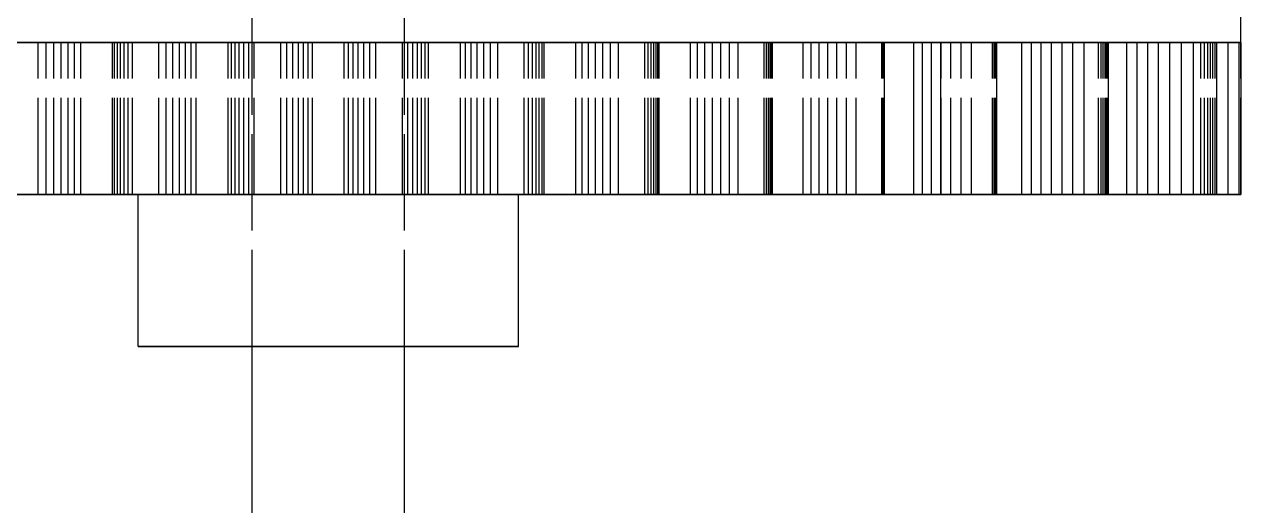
# Model space of a CAD drawing. Header units: millimetres. Extents: x -29 to 134, y -50 to 53.
# Drawn here: x 54 to 70, y -12.11 to -5.77 of the extents above; entities that cross this region are included whole.
import ezdxf

# ---------------------------------------------------------------- set-up
doc = ezdxf.new("R2010")
doc.units = ezdxf.units.MM
doc.linetypes.add('DASHED', pattern=[1.524, 1.27, -0.254])
doc.layers.add('HIDDEN', color=8, linetype='DASHED')
doc.layers.add('VISIBLE', color=7, linetype='CONTINUOUS')

msp = doc.modelspace()

# ---------------------------------------------------------------- linework, layer by layer
at = {"layer": 'HIDDEN'}
for points in [[(57, -10.01), (57, -3.31)], [(59, -10.01), (59, -3.31)], [(70, -6.01), (70, -3.31)], [(70, -6.01), (70, -3.31)], [(70, -6.01), (70, -3.31)], [(54.18149, -6.01), (53.83492, -6.01)], [(70, -6.01), (69.61905, -6.01), (69.2381, -6.01), (68.85714, -6.01), (68.47619, -6.01), (68.09524, -6.01), (67.71429, -6.01), (67.33333, -6.01), (66.95238, -6.01), (66.57143, -6.01), (66.19048, -6.01), (65.80952, -6.01), (65.42857, -6.01), (65.04762, -6.01), (64.66667, -6.01), (64.28571, -6.01), (63.90476, -6.01), (63.52381, -6.01), (63.14286, -6.01), (62.7619, -6.01), (62.38095, -6.01), (62, -6.01), (61.61905, -6.01), (61.2381, -6.01), (60.85714, -6.01), (60.47619, -6.01), (60.09524, -6.01), (59.71429, -6.01), (59.33333, -6.01), (58.95238, -6.01), (58.57143, -6.01), (58.19048, -6.01), (57.80952, -6.01), (57.42857, -6.01), (57.04762, -6.01), (56.66667, -6.01), (56.28571, -6.01), (55.90476, -6.01), (55.52381, -6.01), (55.14286, -6.01), (54.7619, -6.01), (54.38095, -6.01), (54, -6.01)], [(54, -6.01), (54.38095, -6.01), (54.7619, -6.01), (55.14286, -6.01), (55.52381, -6.01), (55.90476, -6.01), (56.28571, -6.01), (56.66667, -6.01), (57.04762, -6.01), (57.42857, -6.01), (57.80952, -6.01), (58.19048, -6.01), (58.57143, -6.01), (58.95238, -6.01), (59.33333, -6.01), (59.71429, -6.01), (60.09524, -6.01), (60.47619, -6.01), (60.85714, -6.01), (61.2381, -6.01), (61.61905, -6.01), (62, -6.01), (62.38095, -6.01), (62.7619, -6.01), (63.14286, -6.01), (63.52381, -6.01), (63.90476, -6.01), (64.28571, -6.01), (64.66667, -6.01), (65.04762, -6.01), (65.42857, -6.01), (65.80952, -6.01), (66.19048, -6.01), (66.57143, -6.01), (66.95238, -6.01), (67.33333, -6.01), (67.71429, -6.01), (68.09524, -6.01), (68.47619, -6.01), (68.85714, -6.01), (69.2381, -6.01), (69.61905, -6.01), (70, -6.01)], [(54, -6.01), (54.38095, -6.01), (54.7619, -6.01), (55.14286, -6.01), (55.52381, -6.01), (55.90476, -6.01), (56.28571, -6.01), (56.66667, -6.01), (57.04762, -6.01), (57.42857, -6.01), (57.80952, -6.01), (58.19048, -6.01), (58.57143, -6.01), (58.95238, -6.01), (59.33333, -6.01), (59.71429, -6.01), (60.09524, -6.01), (60.47619, -6.01), (60.85714, -6.01), (61.2381, -6.01), (61.61905, -6.01), (62, -6.01), (62.38095, -6.01), (62.7619, -6.01), (63.14286, -6.01), (63.52381, -6.01), (63.90476, -6.01), (64.28571, -6.01), (64.66667, -6.01), (65.04762, -6.01), (65.42857, -6.01), (65.80952, -6.01), (66.19048, -6.01), (66.57143, -6.01), (66.95238, -6.01), (67.33333, -6.01), (67.71429, -6.01), (68.09524, -6.01), (68.47619, -6.01), (68.85714, -6.01), (69.2381, -6.01), (69.61905, -6.01), (70, -6.01)], [(70, -6.01), (69.61905, -6.01), (69.2381, -6.01), (68.85714, -6.01), (68.47619, -6.01), (68.09524, -6.01), (67.71429, -6.01), (67.33333, -6.01), (66.95238, -6.01), (66.57143, -6.01), (66.19048, -6.01), (65.80952, -6.01), (65.42857, -6.01), (65.04762, -6.01), (64.66667, -6.01), (64.28571, -6.01), (63.90476, -6.01), (63.52381, -6.01), (63.14286, -6.01), (62.7619, -6.01), (62.38095, -6.01), (62, -6.01), (61.61905, -6.01), (61.2381, -6.01), (60.85714, -6.01), (60.47619, -6.01), (60.09524, -6.01), (59.71429, -6.01), (59.33333, -6.01), (58.95238, -6.01), (58.57143, -6.01), (58.19048, -6.01), (57.80952, -6.01), (57.42857, -6.01), (57.04762, -6.01), (56.66667, -6.01), (56.28571, -6.01), (55.90476, -6.01), (55.52381, -6.01), (55.14286, -6.01), (54.7619, -6.01), (54.38095, -6.01), (54, -6.01)], [(54.18149, -8.01), (54.18149, -6.01)], [(54.28779, -6.01), (54.18149, -6.01)], [(54.28779, -8.01), (54.28779, -6.01)], [(54.38934, -6.01), (54.28779, -6.01)], [(54.38934, -8.01), (54.38934, -6.01)], [(54.48593, -6.01), (54.38934, -6.01)], [(54.48593, -8.01), (54.48593, -6.01)], [(54.57732, -6.01), (54.48593, -6.01)], [(54.57732, -8.01), (54.57732, -6.01)], [(54.6632, -6.01), (54.57732, -6.01)], [(54.6632, -8.01), (54.6632, -6.01)], [(54.74318, -6.01), (54.6632, -6.01)], [(54.74318, -8.01), (54.74318, -6.01)], [(55.1592, -6.01), (54.74318, -6.01)], [(55.1592, -8.01), (55.1592, -6.01)], [(55.18934, -6.01), (55.1592, -6.01)], [(55.18934, -8.01), (55.18934, -6.01)], [(55.22545, -6.01), (55.18934, -6.01)], [(55.22545, -8.01), (55.22545, -6.01)], [(55.26712, -6.01), (55.22545, -6.01)], [(55.26712, -8.01), (55.26712, -6.01)], [(55.31408, -6.01), (55.26712, -6.01)], [(55.31408, -8.01), (55.31408, -6.01)], [(55.36607, -6.01), (55.31408, -6.01)], [(55.36607, -8.01), (55.36607, -6.01)], [(55.42292, -6.01), (55.36607, -6.01)], [(55.42292, -8.01), (55.42292, -6.01)], [(55.77262, -6.01), (55.42292, -6.01)], [(55.77262, -8.01), (55.77262, -6.01)], [(55.86714, -6.01), (55.77262, -6.01)], [(55.86714, -8.01), (55.86714, -6.01)], [(55.95684, -6.01), (55.86714, -6.01)], [(55.95684, -8.01), (55.95684, -6.01)], [(56.04154, -6.01), (55.95684, -6.01)], [(56.04154, -8.01), (56.04154, -6.01)], [(56.12098, -6.01), (56.04154, -6.01)], [(56.12098, -8.01), (56.12098, -6.01)], [(56.19485, -6.01), (56.12098, -6.01)], [(56.19485, -8.01), (56.19485, -6.01)], [(56.26276, -6.01), (56.19485, -6.01)], [(56.26276, -8.01), (56.26276, -6.01)], [(56.6816, -6.01), (56.26276, -6.01)], [(56.6816, -8.01), (56.6816, -6.01)], [(56.72454, -6.01), (56.6816, -6.01)], [(56.72454, -8.01), (56.72454, -6.01)], [(56.77347, -6.01), (56.72454, -6.01)], [(56.77347, -8.01), (56.77347, -6.01)], [(56.828, -6.01), (56.77347, -6.01)], [(56.828, -8.01), (56.828, -6.01)], [(56.88782, -6.01), (56.828, -6.01)], [(56.88782, -8.01), (56.88782, -6.01)], [(56.95269, -6.01), (56.88782, -6.01)], [(56.95269, -8.01), (56.95269, -6.01)], [(57.02243, -6.01), (56.95269, -6.01)], [(57, -6.01), (57.03175, -6.01), (57.06349, -6.01), (57.09524, -6.01), (57.12698, -6.01), (57.15873, -6.01), (57.19048, -6.01), (57.22222, -6.01), (57.25397, -6.01), (57.28571, -6.01), (57.31746, -6.01), (57.34921, -6.01), (57.38095, -6.01), (57.4127, -6.01), (57.44444, -6.01), (57.47619, -6.01), (57.50794, -6.01), (57.53968, -6.01), (57.57143, -6.01), (57.60317, -6.01), (57.63492, -6.01), (57.66667, -6.01), (57.69841, -6.01), (57.73016, -6.01), (57.7619, -6.01), (57.79365, -6.01), (57.8254, -6.01), (57.85714, -6.01), (57.88889, -6.01), (57.92063, -6.01), (57.95238, -6.01), (57.98413, -6.01), (58.01587, -6.01), (58.04762, -6.01), (58.07937, -6.01), (58.11111, -6.01), (58.14286, -6.01), (58.1746, -6.01), (58.20635, -6.01), (58.2381, -6.01), (58.26984, -6.01), (58.30159, -6.01), (58.33333, -6.01), (58.36508, -6.01), (58.39683, -6.01), (58.42857, -6.01), (58.46032, -6.01), (58.49206, -6.01), (58.52381, -6.01), (58.55556, -6.01), (58.5873, -6.01), (58.61905, -6.01), (58.65079, -6.01), (58.68254, -6.01), (58.71429, -6.01), (58.74603, -6.01), (58.77778, -6.01), (58.80952, -6.01), (58.84127, -6.01), (58.87302, -6.01), (58.90476, -6.01), (58.93651, -6.01), (58.96825, -6.01), (59, -6.01)], [(59, -6.01), (58.96825, -6.01), (58.93651, -6.01), (58.90476, -6.01), (58.87302, -6.01), (58.84127, -6.01), (58.80952, -6.01), (58.77778, -6.01), (58.74603, -6.01), (58.71429, -6.01), (58.68254, -6.01), (58.65079, -6.01), (58.61905, -6.01), (58.5873, -6.01), (58.55556, -6.01), (58.52381, -6.01), (58.49206, -6.01), (58.46032, -6.01), (58.42857, -6.01), (58.39683, -6.01), (58.36508, -6.01), (58.33333, -6.01), (58.30159, -6.01), (58.26984, -6.01), (58.2381, -6.01), (58.20635, -6.01), (58.1746, -6.01), (58.14286, -6.01), (58.11111, -6.01), (58.07937, -6.01), (58.04762, -6.01), (58.01587, -6.01), (57.98413, -6.01), (57.95238, -6.01), (57.92063, -6.01), (57.88889, -6.01), (57.85714, -6.01), (57.8254, -6.01), (57.79365, -6.01), (57.7619, -6.01), (57.73016, -6.01), (57.69841, -6.01), (57.66667, -6.01), (57.63492, -6.01), (57.60317, -6.01), (57.57143, -6.01), (57.53968, -6.01), (57.50794, -6.01), (57.47619, -6.01), (57.44444, -6.01), (57.4127, -6.01), (57.38095, -6.01), (57.34921, -6.01), (57.31746, -6.01), (57.28571, -6.01), (57.25397, -6.01), (57.22222, -6.01), (57.19048, -6.01), (57.15873, -6.01), (57.12698, -6.01), (57.09524, -6.01), (57.06349, -6.01), (57.03175, -6.01), (57, -6.01)], [(57, -10.01), (57, -6.01)], [(57.02243, -8.01), (57.02243, -6.01)], [(57.3737, -6.01), (57.02243, -6.01)], [(57.3737, -8.01), (57.3737, -6.01)], [(57.45601, -6.01), (57.3737, -6.01)], [(57.45601, -8.01), (57.45601, -6.01)], [(57.53347, -6.01), (57.45601, -6.01)], [(57.53347, -8.01), (57.53347, -6.01)], [(57.60589, -6.01), (57.53347, -6.01)], [(57.60589, -8.01), (57.60589, -6.01)], [(57.67302, -6.01), (57.60589, -6.01)], [(57.67302, -8.01), (57.67302, -6.01)], [(57.73456, -6.01), (57.67302, -6.01)], [(57.73456, -8.01), (57.73456, -6.01)], [(57.79011, -6.01), (57.73456, -6.01)], [(57.79011, -8.01), (57.79011, -6.01)], [(58.20989, -6.01), (57.79011, -6.01)], [(58.20989, -8.01), (58.20989, -6.01)], [(58.26544, -6.01), (58.20989, -6.01)], [(58.26544, -8.01), (58.26544, -6.01)], [(58.32698, -6.01), (58.26544, -6.01)], [(58.32698, -8.01), (58.32698, -6.01)], [(58.39411, -6.01), (58.32698, -6.01)], [(58.39411, -8.01), (58.39411, -6.01)], [(58.46653, -6.01), (58.39411, -6.01)], [(58.46653, -8.01), (58.46653, -6.01)], [(58.54399, -6.01), (58.46653, -6.01)], [(58.54399, -8.01), (58.54399, -6.01)], [(58.6263, -6.01), (58.54399, -6.01)], [(58.6263, -8.01), (58.6263, -6.01)], [(58.97757, -6.01), (58.6263, -6.01)], [(58.97757, -8.01), (58.97757, -6.01)], [(59.04731, -6.01), (58.97757, -6.01)], [(59, -10.01), (59, -6.01)], [(59.04731, -8.01), (59.04731, -6.01)], [(59.11218, -6.01), (59.04731, -6.01)], [(59.11218, -8.01), (59.11218, -6.01)], [(59.172, -6.01), (59.11218, -6.01)], [(59.172, -8.01), (59.172, -6.01)], [(59.22653, -6.01), (59.172, -6.01)], [(59.22653, -8.01), (59.22653, -6.01)], [(59.27546, -6.01), (59.22653, -6.01)], [(59.27546, -8.01), (59.27546, -6.01)], [(59.3184, -6.01), (59.27546, -6.01)], [(59.3184, -8.01), (59.3184, -6.01)], [(59.73724, -6.01), (59.3184, -6.01)], [(59.73724, -8.01), (59.73724, -6.01)], [(59.80515, -6.01), (59.73724, -6.01)], [(59.80515, -8.01), (59.80515, -6.01)], [(59.87902, -6.01), (59.80515, -6.01)], [(59.87902, -8.01), (59.87902, -6.01)], [(59.95846, -6.01), (59.87902, -6.01)], [(59.95846, -8.01), (59.95846, -6.01)], [(60.04316, -6.01), (59.95846, -6.01)], [(60.04316, -8.01), (60.04316, -6.01)], [(60.13286, -6.01), (60.04316, -6.01)], [(60.13286, -8.01), (60.13286, -6.01)], [(60.22738, -6.01), (60.13286, -6.01)], [(60.22738, -8.01), (60.22738, -6.01)], [(60.57708, -6.01), (60.22738, -6.01)], [(60.57708, -8.01), (60.57708, -6.01)], [(60.63393, -6.01), (60.57708, -6.01)], [(60.63393, -8.01), (60.63393, -6.01)], [(60.68592, -6.01), (60.63393, -6.01)], [(60.68592, -8.01), (60.68592, -6.01)], [(60.73288, -6.01), (60.68592, -6.01)], [(60.73288, -8.01), (60.73288, -6.01)], [(60.77455, -6.01), (60.73288, -6.01)], [(60.77455, -8.01), (60.77455, -6.01)], [(60.81066, -6.01), (60.77455, -6.01)], [(60.81066, -8.01), (60.81066, -6.01)], [(60.8408, -6.01), (60.81066, -6.01)], [(60.8408, -8.01), (60.8408, -6.01)], [(61.25682, -6.01), (60.8408, -6.01)], [(61.25682, -8.01), (61.25682, -6.01)], [(61.3368, -6.01), (61.25682, -6.01)], [(61.3368, -8.01), (61.3368, -6.01)], [(61.42268, -6.01), (61.3368, -6.01)], [(61.42268, -8.01), (61.42268, -6.01)], [(61.51407, -6.01), (61.42268, -6.01)], [(61.51407, -8.01), (61.51407, -6.01)], [(61.61066, -6.01), (61.51407, -6.01)], [(61.61066, -8.01), (61.61066, -6.01)], [(61.71221, -6.01), (61.61066, -6.01)], [(61.71221, -8.01), (61.71221, -6.01)], [(61.81851, -6.01), (61.71221, -6.01)], [(61.81851, -8.01), (61.81851, -6.01)], [(62.16508, -6.01), (61.81851, -6.01)], [(62.16508, -8.01), (62.16508, -6.01)], [(62.20879, -6.01), (62.16508, -6.01)], [(62.20879, -8.01), (62.20879, -6.01)], [(62.24767, -6.01), (62.20879, -6.01)], [(62.24767, -8.01), (62.24767, -6.01)], [(62.28155, -6.01), (62.24767, -6.01)], [(62.28155, -8.01), (62.28155, -6.01)], [(62.31019, -6.01), (62.28155, -6.01)], [(62.31019, -8.01), (62.31019, -6.01)], [(62.3333, -6.01), (62.31019, -6.01)], [(62.3333, -8.01), (62.3333, -6.01)], [(62.35051, -6.01), (62.3333, -6.01)], [(62.35051, -8.01), (62.35051, -6.01)], [(62.76187, -6.01), (62.35051, -6.01)], [(62.76187, -8.01), (62.76187, -6.01)], [(62.85354, -6.01), (62.76187, -6.01)], [(62.85354, -8.01), (62.85354, -6.01)], [(62.95104, -6.01), (62.85354, -6.01)], [(62.95104, -8.01), (62.95104, -6.01)], [(63.05398, -6.01), (62.95104, -6.01)], [(63.05398, -8.01), (63.05398, -6.01)], [(63.16203, -6.01), (63.05398, -6.01)], [(63.16203, -8.01), (63.16203, -6.01)], [(63.27497, -6.01), (63.16203, -6.01)], [(63.27497, -8.01), (63.27497, -6.01)], [(63.39259, -6.01), (63.27497, -6.01)], [(63.39259, -8.01), (63.39259, -6.01)], [(63.73448, -6.01), (63.39259, -6.01)], [(63.73448, -8.01), (63.73448, -6.01)], [(63.76485, -6.01), (63.73448, -6.01)], [(63.76485, -8.01), (63.76485, -6.01)], [(63.79045, -6.01), (63.76485, -6.01)], [(63.79045, -8.01), (63.79045, -6.01)], [(63.8111, -6.01), (63.79045, -6.01)], [(63.8111, -8.01), (63.8111, -6.01)], [(63.82657, -6.01), (63.8111, -6.01)], [(63.82657, -8.01), (63.82657, -6.01)], [(63.8366, -6.01), (63.82657, -6.01)], [(63.8366, -8.01), (63.8366, -6.01)], [(63.84079, -6.01), (63.8366, -6.01)], [(63.84079, -8.01), (63.84079, -6.01)], [(64.24564, -6.01), (63.84079, -6.01)], [(64.24564, -8.01), (64.24564, -6.01)], [(64.34861, -6.01), (64.24564, -6.01)], [(64.34861, -8.01), (64.34861, -6.01)], [(64.4573, -6.01), (64.34861, -6.01)], [(64.4573, -8.01), (64.4573, -6.01)], [(64.57131, -6.01), (64.4573, -6.01)], [(64.57131, -8.01), (64.57131, -6.01)], [(64.69035, -6.01), (64.57131, -6.01)], [(64.69035, -8.01), (64.69035, -6.01)], [(64.81418, -6.01), (64.69035, -6.01)], [(64.81418, -8.01), (64.81418, -6.01)], [(64.94258, -6.01), (64.81418, -6.01)], [(64.94258, -8.01), (64.94258, -6.01)], [(65.27827, -6.01), (64.94258, -6.01)], [(65.27827, -8.01), (65.27827, -6.01)], [(65.29516, -6.01), (65.27827, -6.01)], [(65.29516, -8.01), (65.29516, -6.01)], [(65.30736, -6.01), (65.29516, -6.01)], [(65.30498, -8.01), (65.30498, -6.01)], [(65.30498, -6.01), (65.31382, -6.01)], [(65.70153, -6.01), (65.30498, -6.01)], [(65.30498, -8.01), (65.30498, -6.01)], [(65.30498, -6.01), (65.31585, -6.01)], [(65.31382, -6.01), (65.30498, -6.01)], [(65.30736, -8.01), (65.30736, -6.01)], [(65.31469, -6.01), (65.30736, -6.01)], [(65.31382, -8.01), (65.31382, -6.01)], [(65.31382, -6.01), (65.31694, -6.01)], [(65.31382, -8.01), (65.31382, -6.01)], [(65.31585, -6.01), (65.31382, -6.01)], [(65.31469, -8.01), (65.31469, -6.01)], [(65.31694, -6.01), (65.31469, -6.01)], [(65.31694, -8.01), (65.31694, -6.01)], [(65.70153, -8.01), (65.70153, -6.01)], [(65.81532, -6.01), (65.70153, -6.01)], [(65.81532, -8.01), (65.81532, -6.01)], [(65.93471, -6.01), (65.81532, -6.01)], [(65.93471, -8.01), (65.93471, -6.01)], [(66.0593, -6.01), (65.93471, -6.01)], [(66.0593, -8.01), (66.0593, -6.01)], [(66.18879, -6.01), (66.0593, -6.01)], [(66.18879, -8.01), (66.18879, -6.01)], [(66.32295, -6.01), (66.18879, -6.01)], [(66.32295, -8.01), (66.32295, -6.01)], [(66.46156, -6.01), (66.32295, -6.01)], [(66.46156, -8.01), (66.46156, -6.01)], [(66.78955, -6.01), (66.46156, -6.01)], [(66.73655, -8.01), (66.73655, -6.01)], [(66.73655, -6.01), (66.75838, -6.01)], [(67.12301, -6.01), (66.73655, -6.01)], [(66.73655, -8.01), (66.73655, -6.01)], [(66.73655, -6.01), (66.79208, -6.01)], [(66.75838, -6.01), (66.73655, -6.01)], [(66.75838, -8.01), (66.75838, -6.01)], [(66.75838, -6.01), (66.77462, -6.01)], [(66.75838, -8.01), (66.75838, -6.01)], [(66.77462, -6.01), (66.75838, -6.01)], [(66.77462, -8.01), (66.77462, -6.01)], [(66.77462, -6.01), (66.78562, -6.01)], [(66.77462, -8.01), (66.77462, -6.01)], [(66.78562, -6.01), (66.77462, -6.01)], [(66.78562, -8.01), (66.78562, -6.01)], [(66.78562, -6.01), (66.79164, -6.01)], [(66.78562, -8.01), (66.78562, -6.01)], [(66.79164, -6.01), (66.78562, -6.01)], [(66.78955, -8.01), (66.78955, -6.01)], [(66.79289, -6.01), (66.78955, -6.01)], [(66.79164, -8.01), (66.79164, -6.01)], [(66.79164, -6.01), (66.79289, -6.01)], [(66.79164, -8.01), (66.79164, -6.01)], [(66.79208, -6.01), (66.79164, -6.01)], [(66.79289, -8.01), (66.79289, -6.01)], [(67.12301, -8.01), (67.12301, -6.01)], [(67.24713, -6.01), (67.12301, -6.01)], [(67.24713, -8.01), (67.24713, -6.01)], [(67.37669, -6.01), (67.24713, -6.01)], [(67.37669, -8.01), (67.37669, -6.01)], [(67.51129, -6.01), (67.37669, -6.01)], [(67.51129, -8.01), (67.51129, -6.01)], [(67.65066, -6.01), (67.51129, -6.01)], [(67.65066, -8.01), (67.65066, -6.01)], [(67.79455, -6.01), (67.65066, -6.01)], [(67.79455, -8.01), (67.79455, -6.01)], [(67.94276, -6.01), (67.79455, -6.01)], [(67.94276, -8.01), (67.94276, -6.01)], [(68.26157, -6.01), (67.94276, -6.01)], [(68.12909, -8.01), (68.12909, -6.01)], [(68.12909, -6.01), (68.16382, -6.01)], [(68.50375, -6.01), (68.12909, -6.01)], [(68.12909, -8.01), (68.12909, -6.01)], [(68.12909, -6.01), (68.26157, -6.01)], [(68.16382, -6.01), (68.12909, -6.01)], [(68.16382, -8.01), (68.16382, -6.01)], [(68.16382, -6.01), (68.19311, -6.01)], [(68.16382, -8.01), (68.16382, -6.01)], [(68.19311, -6.01), (68.16382, -6.01)], [(68.19311, -8.01), (68.19311, -6.01)], [(68.19311, -6.01), (68.2173, -6.01)], [(68.19311, -8.01), (68.19311, -6.01)], [(68.2173, -6.01), (68.19311, -6.01)], [(68.2173, -8.01), (68.2173, -6.01)], [(68.2173, -6.01), (68.23665, -6.01)], [(68.2173, -8.01), (68.2173, -6.01)], [(68.23665, -6.01), (68.2173, -6.01)], [(68.23665, -8.01), (68.23665, -6.01)], [(68.23665, -6.01), (68.25135, -6.01)], [(68.23665, -8.01), (68.23665, -6.01)], [(68.25135, -6.01), (68.23665, -6.01)], [(68.25135, -8.01), (68.25135, -6.01)], [(68.25135, -6.01), (68.26157, -6.01)], [(68.25135, -8.01), (68.25135, -6.01)], [(68.26157, -6.01), (68.25135, -6.01)], [(68.26157, -8.01), (68.26157, -6.01)], [(68.50375, -8.01), (68.50375, -6.01)], [(68.63764, -6.01), (68.50375, -6.01)], [(68.63764, -8.01), (68.63764, -6.01)], [(68.77678, -6.01), (68.63764, -6.01)], [(68.77678, -8.01), (68.77678, -6.01)], [(68.92081, -6.01), (68.77678, -6.01)], [(68.92081, -8.01), (68.92081, -6.01)], [(69.06942, -6.01), (68.92081, -6.01)], [(69.06942, -8.01), (69.06942, -6.01)], [(69.2224, -6.01), (69.06942, -6.01)], [(69.2224, -8.01), (69.2224, -6.01)], [(69.37954, -6.01), (69.2224, -6.01)], [(69.37954, -8.01), (69.37954, -6.01)], [(69.68776, -6.01), (69.37954, -6.01)], [(69.4764, -8.01), (69.4764, -6.01)], [(69.4764, -6.01), (69.52387, -6.01)], [(69.83758, -6.01), (69.4764, -6.01)], [(69.4764, -8.01), (69.4764, -6.01)], [(69.4764, -6.01), (69.68776, -6.01)], [(69.52387, -6.01), (69.4764, -6.01)], [(69.52387, -8.01), (69.52387, -6.01)], [(69.52387, -6.01), (69.56608, -6.01)], [(69.52387, -8.01), (69.52387, -6.01)], [(69.56608, -6.01), (69.52387, -6.01)], [(69.56608, -8.01), (69.56608, -6.01)], [(69.56608, -6.01), (69.60336, -6.01)], [(69.56608, -8.01), (69.56608, -6.01)], [(69.60336, -6.01), (69.56608, -6.01)], [(69.60336, -8.01), (69.60336, -6.01)], [(69.60336, -6.01), (69.63594, -6.01)], [(69.60336, -8.01), (69.60336, -6.01)], [(69.63594, -6.01), (69.60336, -6.01)], [(69.63594, -8.01), (69.63594, -6.01)], [(69.63594, -6.01), (69.66403, -6.01)], [(69.63594, -8.01), (69.63594, -6.01)], [(69.66403, -6.01), (69.63594, -6.01)], [(69.66403, -8.01), (69.66403, -6.01)], [(69.66403, -6.01), (69.68776, -6.01)], [(69.66403, -8.01), (69.66403, -6.01)], [(69.68776, -6.01), (69.66403, -6.01)], [(69.68776, -8.01), (69.68776, -6.01)], [(69.83758, -8.01), (69.83758, -6.01)], [(69.98064, -6.01), (69.83758, -6.01)], [(69.98064, -8.01), (69.98064, -6.01)], [(70, -6.01), (69.98064, -6.01)], [(70, -8.01), (70, -6.01)], [(54.18149, -8.01), (53.83492, -8.01)], [(54.28779, -8.01), (54.18149, -8.01)], [(54.38934, -8.01), (54.28779, -8.01)], [(54.48593, -8.01), (54.38934, -8.01)], [(54.57732, -8.01), (54.48593, -8.01)], [(54.6632, -8.01), (54.57732, -8.01)], [(54.74318, -8.01), (54.6632, -8.01)], [(55.1592, -8.01), (54.74318, -8.01)], [(55.18934, -8.01), (55.1592, -8.01)], [(55.22545, -8.01), (55.18934, -8.01)], [(55.26712, -8.01), (55.22545, -8.01)], [(55.31408, -8.01), (55.26712, -8.01)], [(55.36607, -8.01), (55.31408, -8.01)], [(55.42292, -8.01), (55.36607, -8.01)], [(55.77262, -8.01), (55.42292, -8.01)], [(55.5, -8.01), (55.57937, -8.01), (55.65873, -8.01), (55.7381, -8.01), (55.81746, -8.01), (55.89683, -8.01), (55.97619, -8.01), (56.05556, -8.01), (56.13492, -8.01), (56.21429, -8.01), (56.29365, -8.01), (56.37302, -8.01), (56.45238, -8.01), (56.53175, -8.01), (56.61111, -8.01), (56.69048, -8.01), (56.76984, -8.01), (56.84921, -8.01), (56.92857, -8.01), (57.00794, -8.01), (57.0873, -8.01), (57.16667, -8.01), (57.24603, -8.01), (57.3254, -8.01), (57.40476, -8.01), (57.48413, -8.01), (57.56349, -8.01), (57.64286, -8.01), (57.72222, -8.01), (57.80159, -8.01), (57.88095, -8.01), (57.96032, -8.01), (58.03968, -8.01), (58.11905, -8.01), (58.19841, -8.01), (58.27778, -8.01), (58.35714, -8.01), (58.43651, -8.01), (58.51587, -8.01), (58.59524, -8.01), (58.6746, -8.01), (58.75397, -8.01), (58.83333, -8.01), (58.9127, -8.01), (58.99206, -8.01), (59.07143, -8.01), (59.15079, -8.01), (59.23016, -8.01), (59.30952, -8.01), (59.38889, -8.01), (59.46825, -8.01), (59.54762, -8.01), (59.62698, -8.01), (59.70635, -8.01), (59.78571, -8.01), (59.86508, -8.01), (59.94444, -8.01), (60.02381, -8.01), (60.10317, -8.01), (60.18254, -8.01), (60.2619, -8.01), (60.34127, -8.01), (60.42063, -8.01), (60.5, -8.01)], [(60.5, -8.01), (60.42063, -8.01), (60.34127, -8.01), (60.2619, -8.01), (60.18254, -8.01), (60.10317, -8.01), (60.02381, -8.01), (59.94444, -8.01), (59.86508, -8.01), (59.78571, -8.01), (59.70635, -8.01), (59.62698, -8.01), (59.54762, -8.01), (59.46825, -8.01), (59.38889, -8.01), (59.30952, -8.01), (59.23016, -8.01), (59.15079, -8.01), (59.07143, -8.01), (58.99206, -8.01), (58.9127, -8.01), (58.83333, -8.01), (58.75397, -8.01), (58.6746, -8.01), (58.59524, -8.01), (58.51587, -8.01), (58.43651, -8.01), (58.35714, -8.01), (58.27778, -8.01), (58.19841, -8.01), (58.11905, -8.01), (58.03968, -8.01), (57.96032, -8.01), (57.88095, -8.01), (57.80159, -8.01), (57.72222, -8.01), (57.64286, -8.01), (57.56349, -8.01), (57.48413, -8.01), (57.40476, -8.01), (57.3254, -8.01), (57.24603, -8.01), (57.16667, -8.01), (57.0873, -8.01), (57.00794, -8.01), (56.92857, -8.01), (56.84921, -8.01), (56.76984, -8.01), (56.69048, -8.01), (56.61111, -8.01), (56.53175, -8.01), (56.45238, -8.01), (56.37302, -8.01), (56.29365, -8.01), (56.21429, -8.01), (56.13492, -8.01), (56.05556, -8.01), (55.97619, -8.01), (55.89683, -8.01), (55.81746, -8.01), (55.7381, -8.01), (55.65873, -8.01), (55.57937, -8.01), (55.5, -8.01)], [(55.86714, -8.01), (55.77262, -8.01)], [(55.95684, -8.01), (55.86714, -8.01)], [(56.04154, -8.01), (55.95684, -8.01)], [(56.12098, -8.01), (56.04154, -8.01)], [(56.19485, -8.01), (56.12098, -8.01)], [(56.26276, -8.01), (56.19485, -8.01)], [(56.6816, -8.01), (56.26276, -8.01)], [(56.72454, -8.01), (56.6816, -8.01)], [(56.77347, -8.01), (56.72454, -8.01)], [(56.828, -8.01), (56.77347, -8.01)], [(56.88782, -8.01), (56.828, -8.01)], [(56.95269, -8.01), (56.88782, -8.01)], [(57.02243, -8.01), (56.95269, -8.01)], [(57.3737, -8.01), (57.02243, -8.01)], [(57.45601, -8.01), (57.3737, -8.01)], [(57.53347, -8.01), (57.45601, -8.01)], [(57.60589, -8.01), (57.53347, -8.01)], [(57.67302, -8.01), (57.60589, -8.01)], [(57.73456, -8.01), (57.67302, -8.01)], [(57.79011, -8.01), (57.73456, -8.01)], [(58.20989, -8.01), (57.79011, -8.01)], [(58.26544, -8.01), (58.20989, -8.01)], [(58.32698, -8.01), (58.26544, -8.01)], [(58.39411, -8.01), (58.32698, -8.01)], [(58.46653, -8.01), (58.39411, -8.01)], [(58.54399, -8.01), (58.46653, -8.01)], [(58.6263, -8.01), (58.54399, -8.01)], [(58.97757, -8.01), (58.6263, -8.01)], [(59.04731, -8.01), (58.97757, -8.01)], [(59.11218, -8.01), (59.04731, -8.01)], [(59.172, -8.01), (59.11218, -8.01)], [(59.22653, -8.01), (59.172, -8.01)], [(59.27546, -8.01), (59.22653, -8.01)], [(59.3184, -8.01), (59.27546, -8.01)], [(59.73724, -8.01), (59.3184, -8.01)], [(59.80515, -8.01), (59.73724, -8.01)], [(59.87902, -8.01), (59.80515, -8.01)], [(59.95846, -8.01), (59.87902, -8.01)], [(60.04316, -8.01), (59.95846, -8.01)], [(60.13286, -8.01), (60.04316, -8.01)], [(60.22738, -8.01), (60.13286, -8.01)], [(60.57708, -8.01), (60.22738, -8.01)], [(60.63393, -8.01), (60.57708, -8.01)], [(60.68592, -8.01), (60.63393, -8.01)], [(60.73288, -8.01), (60.68592, -8.01)], [(60.77455, -8.01), (60.73288, -8.01)], [(60.81066, -8.01), (60.77455, -8.01)], [(60.8408, -8.01), (60.81066, -8.01)], [(61.25682, -8.01), (60.8408, -8.01)], [(61.3368, -8.01), (61.25682, -8.01)], [(61.42268, -8.01), (61.3368, -8.01)], [(61.51407, -8.01), (61.42268, -8.01)], [(61.61066, -8.01), (61.51407, -8.01)], [(61.71221, -8.01), (61.61066, -8.01)], [(61.81851, -8.01), (61.71221, -8.01)], [(62.16508, -8.01), (61.81851, -8.01)], [(62.20879, -8.01), (62.16508, -8.01)], [(62.24767, -8.01), (62.20879, -8.01)], [(62.28155, -8.01), (62.24767, -8.01)], [(62.31019, -8.01), (62.28155, -8.01)], [(62.3333, -8.01), (62.31019, -8.01)], [(62.35051, -8.01), (62.3333, -8.01)], [(62.76187, -8.01), (62.35051, -8.01)], [(62.85354, -8.01), (62.76187, -8.01)], [(62.95104, -8.01), (62.85354, -8.01)], [(63.05398, -8.01), (62.95104, -8.01)], [(63.16203, -8.01), (63.05398, -8.01)], [(63.27497, -8.01), (63.16203, -8.01)], [(63.39259, -8.01), (63.27497, -8.01)], [(63.73448, -8.01), (63.39259, -8.01)], [(63.76485, -8.01), (63.73448, -8.01)], [(63.79045, -8.01), (63.76485, -8.01)], [(63.8111, -8.01), (63.79045, -8.01)], [(63.82657, -8.01), (63.8111, -8.01)], [(63.8366, -8.01), (63.82657, -8.01)], [(63.84079, -8.01), (63.8366, -8.01)], [(64.24564, -8.01), (63.84079, -8.01)], [(64.34861, -8.01), (64.24564, -8.01)], [(64.4573, -8.01), (64.34861, -8.01)], [(64.57131, -8.01), (64.4573, -8.01)], [(64.69035, -8.01), (64.57131, -8.01)], [(64.81418, -8.01), (64.69035, -8.01)], [(64.94258, -8.01), (64.81418, -8.01)], [(65.27827, -8.01), (64.94258, -8.01)], [(65.29516, -8.01), (65.27827, -8.01)], [(65.30736, -8.01), (65.29516, -8.01)], [(65.30498, -8.01), (65.31382, -8.01)], [(65.70153, -8.01), (65.30498, -8.01)], [(65.30498, -8.01), (65.31585, -8.01)], [(65.31382, -8.01), (65.30498, -8.01)], [(65.31469, -8.01), (65.30736, -8.01)], [(65.31382, -8.01), (65.31694, -8.01)], [(65.31585, -8.01), (65.31382, -8.01)], [(65.31694, -8.01), (65.31469, -8.01)], [(65.81532, -8.01), (65.70153, -8.01)], [(65.93471, -8.01), (65.81532, -8.01)], [(66.0593, -8.01), (65.93471, -8.01)], [(66.18879, -8.01), (66.0593, -8.01)], [(66.32295, -8.01), (66.18879, -8.01)], [(66.46156, -8.01), (66.32295, -8.01)], [(66.78955, -8.01), (66.46156, -8.01)], [(66.73655, -8.01), (66.75838, -8.01)], [(67.12301, -8.01), (66.73655, -8.01)], [(66.73655, -8.01), (66.79208, -8.01)], [(66.75838, -8.01), (66.73655, -8.01)], [(66.75838, -8.01), (66.77462, -8.01)], [(66.77462, -8.01), (66.75838, -8.01)], [(66.77462, -8.01), (66.78562, -8.01)], [(66.78562, -8.01), (66.77462, -8.01)], [(66.78562, -8.01), (66.79164, -8.01)], [(66.79164, -8.01), (66.78562, -8.01)], [(66.79289, -8.01), (66.78955, -8.01)], [(66.79164, -8.01), (66.79289, -8.01)], [(66.79208, -8.01), (66.79164, -8.01)], [(67.24713, -8.01), (67.12301, -8.01)], [(67.37669, -8.01), (67.24713, -8.01)], [(67.51129, -8.01), (67.37669, -8.01)], [(67.65066, -8.01), (67.51129, -8.01)], [(67.79455, -8.01), (67.65066, -8.01)], [(67.94276, -8.01), (67.79455, -8.01)], [(68.26157, -8.01), (67.94276, -8.01)], [(68.12909, -8.01), (68.16382, -8.01)], [(68.50375, -8.01), (68.12909, -8.01)], [(68.12909, -8.01), (68.26157, -8.01)], [(68.16382, -8.01), (68.12909, -8.01)], [(68.16382, -8.01), (68.19311, -8.01)], [(68.19311, -8.01), (68.16382, -8.01)], [(68.19311, -8.01), (68.2173, -8.01)], [(68.2173, -8.01), (68.19311, -8.01)], [(68.2173, -8.01), (68.23665, -8.01)], [(68.23665, -8.01), (68.2173, -8.01)], [(68.23665, -8.01), (68.25135, -8.01)], [(68.25135, -8.01), (68.23665, -8.01)], [(68.25135, -8.01), (68.26157, -8.01)], [(68.26157, -8.01), (68.25135, -8.01)], [(68.63764, -8.01), (68.50375, -8.01)], [(68.77678, -8.01), (68.63764, -8.01)], [(68.92081, -8.01), (68.77678, -8.01)], [(69.06942, -8.01), (68.92081, -8.01)], [(69.2224, -8.01), (69.06942, -8.01)], [(69.37954, -8.01), (69.2224, -8.01)], [(69.68776, -8.01), (69.37954, -8.01)], [(69.4764, -8.01), (69.52387, -8.01)], [(69.83758, -8.01), (69.4764, -8.01)], [(69.4764, -8.01), (69.68776, -8.01)], [(69.52387, -8.01), (69.4764, -8.01)], [(69.52387, -8.01), (69.56608, -8.01)], [(69.56608, -8.01), (69.52387, -8.01)], [(69.56608, -8.01), (69.60336, -8.01)], [(69.60336, -8.01), (69.56608, -8.01)], [(69.60336, -8.01), (69.63594, -8.01)], [(69.63594, -8.01), (69.60336, -8.01)], [(69.63594, -8.01), (69.66403, -8.01)], [(69.66403, -8.01), (69.63594, -8.01)], [(69.66403, -8.01), (69.68776, -8.01)], [(69.68776, -8.01), (69.66403, -8.01)], [(69.98064, -8.01), (69.83758, -8.01)], [(70, -8.01), (69.98064, -8.01)], [(60.5, -10.01), (60.42063, -10.01), (60.34127, -10.01), (60.2619, -10.01), (60.18254, -10.01), (60.10317, -10.01), (60.02381, -10.01), (59.94444, -10.01), (59.86508, -10.01), (59.78571, -10.01), (59.70635, -10.01), (59.62698, -10.01), (59.54762, -10.01), (59.46825, -10.01), (59.38889, -10.01), (59.30952, -10.01), (59.23016, -10.01), (59.15079, -10.01), (59.07143, -10.01), (58.99206, -10.01), (58.9127, -10.01), (58.83333, -10.01), (58.75397, -10.01), (58.6746, -10.01), (58.59524, -10.01), (58.51587, -10.01), (58.43651, -10.01), (58.35714, -10.01), (58.27778, -10.01), (58.19841, -10.01), (58.11905, -10.01), (58.03968, -10.01), (57.96032, -10.01), (57.88095, -10.01), (57.80159, -10.01), (57.72222, -10.01), (57.64286, -10.01), (57.56349, -10.01), (57.48413, -10.01), (57.40476, -10.01), (57.3254, -10.01), (57.24603, -10.01), (57.16667, -10.01), (57.0873, -10.01), (57.00794, -10.01), (56.92857, -10.01), (56.84921, -10.01), (56.76984, -10.01), (56.69048, -10.01), (56.61111, -10.01), (56.53175, -10.01), (56.45238, -10.01), (56.37302, -10.01), (56.29365, -10.01), (56.21429, -10.01), (56.13492, -10.01), (56.05556, -10.01), (55.97619, -10.01), (55.89683, -10.01), (55.81746, -10.01), (55.7381, -10.01), (55.65873, -10.01), (55.57937, -10.01), (55.5, -10.01)], [(57, -10.01), (57.03175, -10.01), (57.06349, -10.01), (57.09524, -10.01), (57.12698, -10.01), (57.15873, -10.01), (57.19048, -10.01), (57.22222, -10.01), (57.25397, -10.01), (57.28571, -10.01), (57.31746, -10.01), (57.34921, -10.01), (57.38095, -10.01), (57.4127, -10.01), (57.44444, -10.01), (57.47619, -10.01), (57.50794, -10.01), (57.53968, -10.01), (57.57143, -10.01), (57.60317, -10.01), (57.63492, -10.01), (57.66667, -10.01), (57.69841, -10.01), (57.73016, -10.01), (57.7619, -10.01), (57.79365, -10.01), (57.8254, -10.01), (57.85714, -10.01), (57.88889, -10.01), (57.92063, -10.01), (57.95238, -10.01), (57.98413, -10.01), (58.01587, -10.01), (58.04762, -10.01), (58.07937, -10.01), (58.11111, -10.01), (58.14286, -10.01), (58.1746, -10.01), (58.20635, -10.01), (58.2381, -10.01), (58.26984, -10.01), (58.30159, -10.01), (58.33333, -10.01), (58.36508, -10.01), (58.39683, -10.01), (58.42857, -10.01), (58.46032, -10.01), (58.49206, -10.01), (58.52381, -10.01), (58.55556, -10.01), (58.5873, -10.01), (58.61905, -10.01), (58.65079, -10.01), (58.68254, -10.01), (58.71429, -10.01), (58.74603, -10.01), (58.77778, -10.01), (58.80952, -10.01), (58.84127, -10.01), (58.87302, -10.01), (58.90476, -10.01), (58.93651, -10.01), (58.96825, -10.01), (59, -10.01)], [(59, -10.01), (58.96825, -10.01), (58.93651, -10.01), (58.90476, -10.01), (58.87302, -10.01), (58.84127, -10.01), (58.80952, -10.01), (58.77778, -10.01), (58.74603, -10.01), (58.71429, -10.01), (58.68254, -10.01), (58.65079, -10.01), (58.61905, -10.01), (58.5873, -10.01), (58.55556, -10.01), (58.52381, -10.01), (58.49206, -10.01), (58.46032, -10.01), (58.42857, -10.01), (58.39683, -10.01), (58.36508, -10.01), (58.33333, -10.01), (58.30159, -10.01), (58.26984, -10.01), (58.2381, -10.01), (58.20635, -10.01), (58.1746, -10.01), (58.14286, -10.01), (58.11111, -10.01), (58.07937, -10.01), (58.04762, -10.01), (58.01587, -10.01), (57.98413, -10.01), (57.95238, -10.01), (57.92063, -10.01), (57.88889, -10.01), (57.85714, -10.01), (57.8254, -10.01), (57.79365, -10.01), (57.7619, -10.01), (57.73016, -10.01), (57.69841, -10.01), (57.66667, -10.01), (57.63492, -10.01), (57.60317, -10.01), (57.57143, -10.01), (57.53968, -10.01), (57.50794, -10.01), (57.47619, -10.01), (57.44444, -10.01), (57.4127, -10.01), (57.38095, -10.01), (57.34921, -10.01), (57.31746, -10.01), (57.28571, -10.01), (57.25397, -10.01), (57.22222, -10.01), (57.19048, -10.01), (57.15873, -10.01), (57.12698, -10.01), (57.09524, -10.01), (57.06349, -10.01), (57.03175, -10.01), (57, -10.01)]]:
    msp.add_lwpolyline(points, dxfattribs=at)
at = {"layer": 'VISIBLE'}
for points in [[(70, -6.01), (70, -3.31)], [(50.68415, -6.01), (65.31585, -6.01)], [(65.31585, -6.01), (65.70153, -6.01)], [(65.31585, -8.01), (65.31585, -6.01)], [(65.70153, -8.01), (65.70153, -6.01)], [(65.70153, -6.01), (65.81532, -6.01)], [(65.81532, -8.01), (65.81532, -6.01)], [(65.81532, -6.01), (65.93471, -6.01)], [(65.93471, -6.01), (66.05261, -6.01)], [(65.93471, -8.01), (65.93471, -6.01)], [(66.05261, -6.01), (66.05261, -8.01)], [(66.05261, -6.01), (66.79208, -6.01)], [(66.79208, -6.01), (67.12301, -6.01)], [(66.79208, -8.01), (66.79208, -6.01)], [(67.12301, -8.01), (67.12301, -6.01)], [(67.12301, -6.01), (67.24713, -6.01)], [(67.24713, -8.01), (67.24713, -6.01)], [(67.24713, -6.01), (67.37669, -6.01)], [(67.37669, -8.01), (67.37669, -6.01)], [(67.37669, -6.01), (67.51129, -6.01)], [(67.51129, -8.01), (67.51129, -6.01)], [(67.51129, -6.01), (67.65066, -6.01)], [(67.65066, -8.01), (67.65066, -6.01)], [(67.65066, -6.01), (67.79455, -6.01)], [(67.79455, -8.01), (67.79455, -6.01)], [(67.79455, -6.01), (67.94276, -6.01)], [(67.94276, -8.01), (67.94276, -6.01)], [(67.94276, -6.01), (68.26157, -6.01)], [(68.26157, -6.01), (68.50375, -6.01)], [(68.26157, -8.01), (68.26157, -6.01)], [(68.50375, -8.01), (68.50375, -6.01)], [(68.50375, -6.01), (68.63764, -6.01)], [(68.63764, -8.01), (68.63764, -6.01)], [(68.63764, -6.01), (68.77678, -6.01)], [(68.77678, -8.01), (68.77678, -6.01)], [(68.77678, -6.01), (68.92081, -6.01)], [(68.92081, -8.01), (68.92081, -6.01)], [(68.92081, -6.01), (69.06942, -6.01)], [(69.06942, -8.01), (69.06942, -6.01)], [(69.06942, -6.01), (69.2224, -6.01)], [(69.2224, -8.01), (69.2224, -6.01)], [(69.2224, -6.01), (69.37954, -6.01)], [(69.37954, -8.01), (69.37954, -6.01)], [(69.37954, -6.01), (69.68776, -6.01)], [(69.68776, -6.01), (69.83758, -6.01)], [(69.68776, -8.01), (69.68776, -6.01)], [(69.83758, -8.01), (69.83758, -6.01)], [(69.83758, -6.01), (69.98064, -6.01)], [(69.98064, -6.01), (70, -6.01)], [(69.98064, -8.01), (69.98064, -6.01)], [(70, -6.01), (70, -8.01)], [(50.68415, -8.01), (65.31585, -8.01)], [(55.5, -10.01), (55.5, -8.01)], [(60.5, -10.01), (60.5, -8.01)], [(65.31585, -8.01), (65.70153, -8.01)], [(65.70153, -8.01), (65.81532, -8.01)], [(65.81532, -8.01), (65.93471, -8.01)], [(65.93471, -8.01), (66.05261, -8.01)], [(66.05261, -8.01), (66.79208, -8.01)], [(66.79208, -8.01), (67.12301, -8.01)], [(67.12301, -8.01), (67.24713, -8.01)], [(67.24713, -8.01), (67.37669, -8.01)], [(67.37669, -8.01), (67.51129, -8.01)], [(67.51129, -8.01), (67.65066, -8.01)], [(67.65066, -8.01), (67.79455, -8.01)], [(67.79455, -8.01), (67.94276, -8.01)], [(67.94276, -8.01), (68.26157, -8.01)], [(68.26157, -8.01), (68.50375, -8.01)], [(68.50375, -8.01), (68.63764, -8.01)], [(68.63764, -8.01), (68.77678, -8.01)], [(68.77678, -8.01), (68.92081, -8.01)], [(68.92081, -8.01), (69.06942, -8.01)], [(69.06942, -8.01), (69.2224, -8.01)], [(69.2224, -8.01), (69.37954, -8.01)], [(69.37954, -8.01), (69.68776, -8.01)], [(69.68776, -8.01), (69.83758, -8.01)], [(69.83758, -8.01), (69.98064, -8.01)], [(69.98064, -8.01), (70, -8.01)], [(55.5, -10.01), (55.57937, -10.01), (55.65873, -10.01), (55.7381, -10.01), (55.81746, -10.01), (55.89683, -10.01), (55.97619, -10.01), (56.05556, -10.01), (56.13492, -10.01), (56.21429, -10.01), (56.29365, -10.01), (56.37302, -10.01), (56.45238, -10.01), (56.53175, -10.01), (56.61111, -10.01), (56.69048, -10.01), (56.76984, -10.01), (56.84921, -10.01), (56.92857, -10.01), (57.00794, -10.01), (57.0873, -10.01), (57.16667, -10.01), (57.24603, -10.01), (57.3254, -10.01), (57.40476, -10.01), (57.48413, -10.01), (57.56349, -10.01), (57.64286, -10.01), (57.72222, -10.01), (57.80159, -10.01), (57.88095, -10.01), (57.96032, -10.01), (58.03968, -10.01), (58.11905, -10.01), (58.19841, -10.01), (58.27778, -10.01), (58.35714, -10.01), (58.43651, -10.01), (58.51587, -10.01), (58.59524, -10.01), (58.6746, -10.01), (58.75397, -10.01), (58.83333, -10.01), (58.9127, -10.01), (58.99206, -10.01), (59.07143, -10.01), (59.15079, -10.01), (59.23016, -10.01), (59.30952, -10.01), (59.38889, -10.01), (59.46825, -10.01), (59.54762, -10.01), (59.62698, -10.01), (59.70635, -10.01), (59.78571, -10.01), (59.86508, -10.01), (59.94444, -10.01), (60.02381, -10.01), (60.10317, -10.01), (60.18254, -10.01), (60.2619, -10.01), (60.34127, -10.01), (60.42063, -10.01), (60.5, -10.01)], [(57, -25.91), (57, -10.01)], [(59, -25.91), (59, -10.01)]]:
    msp.add_lwpolyline(points, dxfattribs=at)

doc.saveas('drawing.dxf')
